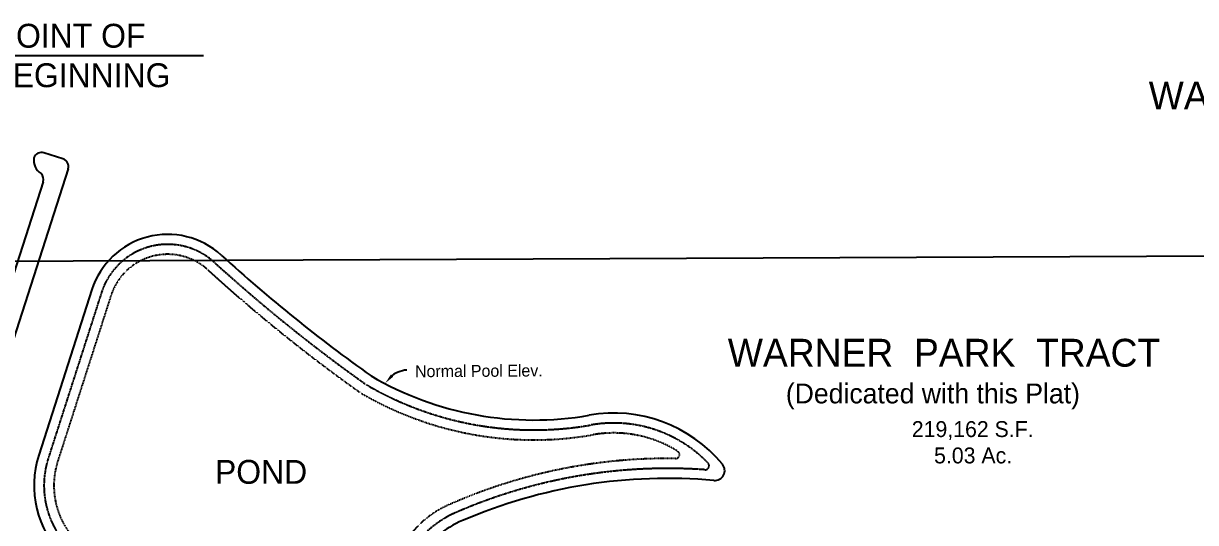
# Model space of a CAD drawing. Extents: x 26090 to 29323, y 9677 to 11446.
# Drawn here: x 26392 to 26982, y 11067 to 11318 of the extents above; entities that cross this region are included whole.
import ezdxf

# ---------------------------------------------------------------- set-up
doc = ezdxf.new("R2010")
doc.units = 0
doc.header["$MEASUREMENT"] = 0
doc.linetypes.add('DASHED2', pattern=[0.375, 0.25, -0.125])
doc.linetypes.add('HIDDEN2', pattern=[0.1875, 0.125, -0.0625])
for name, color, linetype in [('V-ANNO', 7, 'CONTINUOUS'), ('V-ANNO-BRNG', 8, 'CONTINUOUS'), ('V-ANNO-TTLB', 8, 'CONTINUOUS'), ('V-PROP-LINE', 1, 'CONTINUOUS'), ('V-SITE-EWAT', 5, 'CONTINUOUS')]:
    doc.layers.add(name, color=color, linetype=linetype)
doc.styles.add('DASHED', font='DASHED')

msp = doc.modelspace()

# ---------------------------------------------------------------- linework, layer by layer
at = {"layer": 'V-ANNO-BRNG'}
msp.add_line((26364.99, 11302.21), (26482.95, 11302.21), dxfattribs=at)
at = {"layer": 'V-PROP-LINE'}
msp.add_line((26378.76, 11198.83), (28016.19, 11205.82), dxfattribs=at)
at = {"layer": 'V-SITE-EWAT'}
for p, q in [((26412.26, 11250.21), (26402.74, 11253.27)), ((26414.84, 11245.18), (26352.59, 11051.4)), ((26402.26, 11238.72), (26343.07, 11054.46)), ((26426.85, 11184.47), (26400.13, 11101.29))]:
    msp.add_line(p, q, dxfattribs=at)
at = {"layer": 'V-SITE-EWAT', "linetype": 'DASHED2'}
msp.add_line((26431.61, 11182.94), (26404.89, 11099.76), dxfattribs=at)
at = {"layer": 'V-SITE-EWAT', "linetype": 'HIDDEN2'}
msp.add_line((26436.37, 11181.41), (26409.65, 11098.23), dxfattribs=at)
at = {"layer": 'V-SITE-EWAT'}
for centre, radius, start, end in [((26405.72, 11249.55), 8.09, 171.88718, 236.69414), ((26401.51, 11249.46), 4, 72.19066, 162.19066), ((26411.04, 11246.41), 4, 342.19066, 72.19066), ((26398.46, 11239.94), 4, 342.19066, 45.20894), ((26464.93, 11172.24), 40, 47.66562, 162.19066), ((27028.91, 11791.3), 797.44, 227.66562, 234.62269), ((26586.82, 11128.22), 15.94, 95.80939, 128.99539), ((26648.98, 11280.86), 161.92, 239.6736, 279.93192), ((26689.16, 11051.4), 71.03, 39.68015, 99.93192), ((26447.73, 11086), 50, 162.19066, 224.8527), ((26739.98, 11093.56), 5, 264.92245, 39.68015), ((26716.36, 10827.72), 261.89, 84.92245, 113.19604), ((26632.9, 11022.48), 50, 113.19604, 146.05291)]:
    msp.add_arc(centre, radius, start, end, dxfattribs=at)
at = {"layer": 'V-SITE-EWAT', "linetype": 'DASHED2'}
for centre, radius, start, end in [((26464.93, 11172.24), 35, 47.66562, 162.19066), ((27028.91, 11791.3), 802.44, 227.66562, 234.62269), ((26648.98, 11280.86), 166.92, 239.6736, 279.93192), ((26689.16, 11051.4), 66.03, 44.08868, 99.93192), ((26447.73, 11086), 45, 162.19066, 224.8527), ((26735.15, 11095.95), 2, 265.99218, 44.08868), ((26716.36, 10827.72), 266.89, 85.99218, 113.58012), ((26629.59, 11026.5), 50, 113.58012, 144.88745)]:
    msp.add_arc(centre, radius, start, end, dxfattribs=at)
at = {"layer": 'V-SITE-EWAT', "linetype": 'HIDDEN2'}
for centre, radius, start, end in [((26464.93, 11172.24), 30, 47.66562, 162.19066), ((27028.91, 11791.3), 807.44, 227.66562, 234.62269), ((26648.98, 11280.86), 171.92, 239.6736, 279.93192), ((26689.16, 11051.4), 61.03, 58.22125, 99.93192), ((26720.25, 11101.58), 2, 269.18592, 58.22125), ((26447.73, 11086), 40, 162.19066, 224.8527), ((26716.36, 10827.72), 271.89, 89.18592, 113.93738), ((26626.33, 11030.53), 50, 113.93738, 143.85145)]:
    msp.add_arc(centre, radius, start, end, dxfattribs=at)
at = {"layer": 'V-SITE-EWAT'}
msp.add_solid([(26578.38, 11140.71), (26577.14, 11141.83), (26574.4, 11137.56)], dxfattribs=at)

# ---------------------------------------------------------------- texts
at = {"layer": 'V-ANNO', "style": 'DASHED'}
msp.add_text('WARNER  PARK', height=14, dxfattribs=at).set_placement((26958.16, 11275.1))
at = {"layer": 'V-ANNO-BRNG'}
for s, p in [('POINT OF ', (26377.98, 11306.1)), ('BEGINNING', (26376.28, 11286.25))]:
    msp.add_text(s, height=12, dxfattribs=at).set_placement(p)
at = {"layer": 'V-ANNO-TTLB'}
for s, height, p in [('WARNER  PARK  TRACT', 14, (26746.55, 11145.76)), ('(Dedicated with this Plat)', 10, (26775.72, 11127.29)), ('219,162 S.F.', 8, (26839.05, 11110.37)), ('5.03 Ac.', 8, (26850.26, 11097.13))]:
    msp.add_text(s, height=height, dxfattribs=at).set_placement(p)
at = {"layer": 'V-SITE-EWAT'}
msp.add_text('Normal Pool Elev.', height=6, rotation=0.36779, dxfattribs=at).set_placement((26589.3, 11140.44))
msp.add_text('POND', height=12, dxfattribs=at).set_placement((26488.71, 11086.88))

doc.saveas('drawing.dxf')
